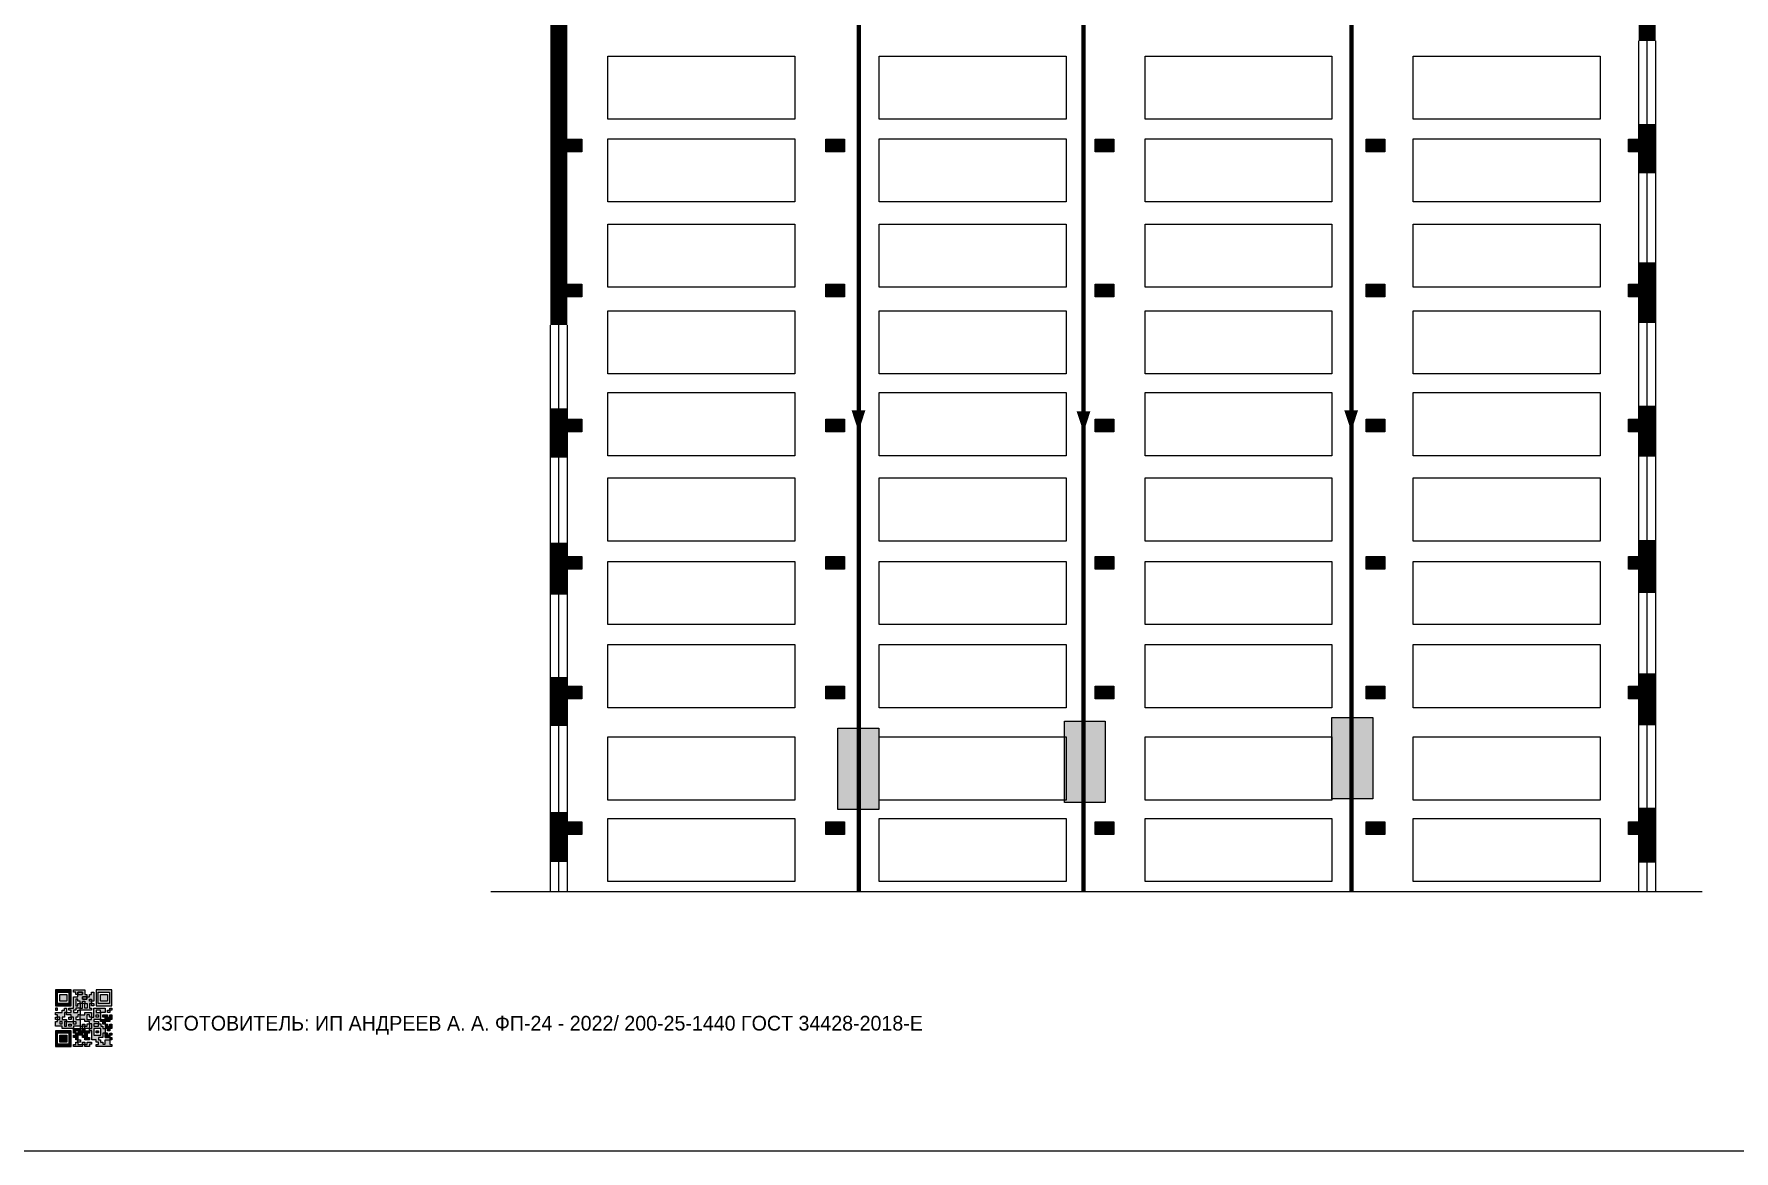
# Model space of a CAD drawing. Header units: millimetres. Extents: x 13810 to 67229, y 12374 to 21950.
# Drawn here: x 40356.1 to 40680.6, y 13759.5 to 13972.6 of the extents above; entities that cross this region are included whole.
import ezdxf

# ---------------------------------------------------------------- set-up
doc = ezdxf.new("R2010")
doc.units = ezdxf.units.MM
doc.layers.add('План_Штампы', color=7, linetype='Continuous')
doc.styles.add('обычный', font='arial.ttf')

# ---------------------------------------------------------------- blocks, each defined once
blk = doc.blocks.new('QR')
at = {"lineweight": 0}
h = blk.add_hatch(color=256, dxfattribs=at)
h.dxf.hatch_style = 1
h.paths.add_polyline_path([(9241.16, 2687.38), (9242.01, 2687.38), (9242.01, 2687.83), (9241.59, 2687.83), (9241.59, 2688.68), (9239.45, 2688.68), (9239.45, 2688.25), (9239.86, 2688.25), (9239.86, 2687.83), (9240.29, 2687.83), (9240.29, 2688.25), (9241.16, 2688.25), (9241.16, 2687.83), (9240.29, 2687.83), (9240.29, 2687.38), (9239.45, 2687.38), (9239.45, 2685.22), (9238.57, 2685.22), (9238.57, 2684.8), (9239.02, 2684.8), (9239.02, 2684.37), (9238.13, 2684.37), (9238.13, 2683.92), (9239.02, 2683.92), (9239.02, 2683.5), (9239.44, 2683.5), (9239.44, 2682.64), (9239.87, 2682.64), (9239.87, 2682.18), (9239.44, 2682.18), (9239.44, 2682.64), (9238.13, 2682.64), (9238.13, 2681.76), (9237.71, 2681.76), (9237.71, 2682.64), (9238.13, 2682.64), (9238.13, 2683.07), (9237.27, 2683.07), (9237.27, 2683.51), (9237.71, 2683.51), (9237.71, 2684.37), (9238.13, 2684.37), (9238.13, 2685.22), (9237.71, 2685.22), (9237.71, 2684.8), (9237.28, 2684.8), (9237.28, 2684.38), (9235.98, 2684.38), (9235.98, 2683.92), (9236.4, 2683.92), (9236.4, 2683.49), (9236.84, 2683.49), (9236.84, 2683.07), (9236.4, 2683.07), (9236.4, 2682.64), (9235.98, 2682.64), (9235.98, 2681.76), (9237.29, 2681.76), (9237.29, 2681.33), (9239.43, 2681.33), (9239.43, 2681.76), (9240.74, 2681.76), (9240.74, 2683.05), (9239.87, 2683.05), (9239.87, 2683.5), (9240.29, 2683.5), (9240.29, 2683.91), (9240.74, 2683.91), (9240.74, 2684.81), (9240.29, 2684.81), (9240.29, 2684.79), (9240.29, 2684.37), (9239.45, 2684.37), (9239.45, 2684.8), (9239.87, 2684.8), (9239.87, 2685.21), (9240.74, 2685.21), (9240.74, 2686.1), (9240.29, 2686.1), (9240.29, 2685.64), (9239.86, 2685.64), (9239.86, 2686.95), (9240.29, 2686.95), (9240.29, 2686.52), (9240.74, 2686.52), (9240.74, 2686.1), (9241.16, 2686.1), (9241.16, 2686.53), (9241.59, 2686.53), (9241.59, 2686.1), (9242.02, 2686.1), (9242.02, 2685.21), (9241.59, 2685.21), (9241.59, 2686.1), (9241.16, 2686.1), (9241.16, 2685.21), (9240.74, 2685.21), (9240.74, 2684.81), (9242.89, 2684.81), (9242.89, 2685.22), (9242.47, 2685.22), (9242.47, 2686.11), (9242.89, 2686.11), (9242.89, 2686.52), (9242.46, 2686.52), (9242.46, 2686.95), (9242.89, 2686.95), (9242.89, 2686.52), (9243.32, 2686.52), (9243.32, 2688.26), (9242.9, 2688.26), (9242.9, 2687.83), (9242.47, 2687.83), (9242.47, 2687.38), (9242.01, 2687.38), (9242.01, 2686.94), (9241.16, 2686.94)])
h.paths.add_polyline_path([(9239.02, 2682.18), (9239.02, 2681.76), (9238.54, 2681.76), (9238.54, 2682.18)], flags=16)
h.paths.add_polyline_path([(9237.27, 2682.65), (9237.27, 2682.19), (9236.83, 2682.19), (9236.83, 2682.65)], flags=16)
h = blk.add_hatch(color=256, dxfattribs=at)
h.dxf.hatch_style = 1
h.paths.add_polyline_path([(9238.15, 2687.83), (9236.83, 2687.83), (9236.83, 2686.52), (9238.15, 2686.52)], flags=0)
h.paths.add_polyline_path([(9239.01, 2685.65), (9239.01, 2688.68), (9235.98, 2688.68), (9235.98, 2685.65)])
h.paths.add_polyline_path([(9236.41, 2686.1), (9236.41, 2688.26), (9238.56, 2688.26), (9238.56, 2686.1)], flags=16)
h.paths.add_polyline_path([(9236.83, 2686.52), (9236.83, 2687.83), (9238.15, 2687.83), (9238.15, 2686.52)], flags=0)
h = blk.add_hatch(color=256, dxfattribs=at)
h.dxf.hatch_style = 1
h.paths.add_polyline_path([(9238.15, 2686.52), (9238.15, 2687.83), (9236.83, 2687.83), (9236.83, 2686.52)])
h.paths.add_polyline_path([(9245.91, 2686.52), (9245.91, 2687.83), (9244.59, 2687.83), (9244.59, 2686.52)], flags=0)
h.paths.add_polyline_path([(9246.77, 2685.65), (9246.77, 2688.68), (9243.74, 2688.68), (9243.74, 2685.65)])
h.paths.add_polyline_path([(9244.17, 2686.1), (9244.17, 2688.26), (9246.32, 2688.26), (9246.32, 2686.1)], flags=16)
h.paths.add_polyline_path([(9244.59, 2686.52), (9244.59, 2687.83), (9245.91, 2687.83), (9245.91, 2686.52)], flags=0)
h = blk.add_hatch(color=256, dxfattribs=at)
h.dxf.hatch_style = 1
h.paths.add_polyline_path([(9240.75, 2681.76), (9240.75, 2681.35), (9241.17, 2681.35), (9241.17, 2681.76)])
h.paths.add_polyline_path([(9241.6, 2682.18), (9241.17, 2682.18), (9241.17, 2681.76), (9241.6, 2681.76)])
h.paths.add_polyline_path([(9242.47, 2681.34), (9242.47, 2682.19), (9242.02, 2682.19), (9242.02, 2681.76), (9241.6, 2681.76), (9241.6, 2681.34)])
h.paths.add_polyline_path([(9239.87, 2678.3), (9239.44, 2678.3), (9239.44, 2677.89), (9241.17, 2677.89), (9241.17, 2678.3), (9240.28, 2678.3), (9240.28, 2678.73), (9239.87, 2678.73)])
h.paths.add_polyline_path([(9240.75, 2678.73), (9240.75, 2679.19), (9240.28, 2679.19), (9240.28, 2678.73)])
h.paths.add_polyline_path([(9241.6, 2678.73), (9241.17, 2678.73), (9241.17, 2678.3), (9241.6, 2678.3)])
h.paths.add_polyline_path([(9242.02, 2678.3), (9241.6, 2678.3), (9241.6, 2677.89), (9242.48, 2677.89), (9242.48, 2678.31), (9242.9, 2678.31), (9242.9, 2678.73), (9242.02, 2678.73)])
h.paths.add_polyline_path([(9246.36, 2684.37), (9246.36, 2684.79), (9245.93, 2684.79), (9245.93, 2684.37)])
h.paths.add_polyline_path([(9246.78, 2685.2), (9246.36, 2685.2), (9246.36, 2684.79), (9246.78, 2684.79)])
h.paths.add_polyline_path([(9245.91, 2687.83), (9244.59, 2687.83), (9244.59, 2686.52), (9245.91, 2686.52)])
h = blk.add_hatch(color=256, dxfattribs=at)
h.dxf.hatch_style = 1
h.paths.add_polyline_path([(9243.32, 2686.11), (9242.89, 2686.11), (9242.89, 2685.64), (9243.32, 2685.64)])
h.paths.add_polyline_path([(9239.02, 2683.07), (9239.02, 2683.5), (9238.56, 2683.5), (9238.56, 2683.07)])
h.paths.add_polyline_path([(9236.4, 2684.8), (9236.4, 2685.22), (9235.98, 2685.22), (9235.98, 2684.8)])
h.paths.add_polyline_path([(9236.4, 2683.07), (9236.4, 2683.49), (9235.98, 2683.49), (9235.98, 2683.07)])
h = blk.add_hatch(color=256, dxfattribs=at)
h.dxf.hatch_style = 1
h.paths.add_polyline_path([(9243.32, 2682.64), (9243.32, 2683.07), (9244.62, 2683.07), (9244.62, 2684.37), (9243.74, 2684.37), (9243.74, 2684.8), (9244.62, 2684.8), (9244.62, 2684.37), (9245.48, 2684.37), (9245.48, 2685.22), (9243.32, 2685.22), (9243.32, 2683.5), (9242.89, 2683.5), (9242.89, 2683.06), (9242.01, 2683.06), (9242.01, 2683.91), (9242.47, 2683.91), (9242.47, 2683.5), (9242.89, 2683.5), (9242.89, 2684.38), (9241.59, 2684.38), (9241.59, 2683.91), (9240.74, 2683.91), (9240.74, 2683.05), (9241.59, 2683.05), (9241.59, 2682.64), (9242.47, 2682.64), (9242.47, 2682.19), (9242.91, 2682.19), (9242.91, 2681.34), (9242.48, 2681.34), (9242.48, 2680.91), (9242.91, 2680.91), (9242.91, 2679.17), (9243.75, 2679.17), (9243.75, 2678.73), (9244.2, 2678.73), (9244.2, 2678.3), (9243.75, 2678.3), (9243.75, 2677.88), (9246.78, 2677.88), (9246.78, 2678.3), (9246.35, 2678.3), (9246.35, 2679.19), (9245.48, 2679.19), (9245.48, 2678.31), (9245.05, 2678.31), (9245.05, 2678.73), (9244.62, 2678.73), (9244.62, 2679.19), (9244.2, 2679.19), (9244.2, 2679.61), (9245.05, 2679.61), (9245.05, 2680.46), (9245.48, 2680.46), (9245.48, 2681.34), (9245.04, 2681.34), (9245.04, 2681.76), (9244.63, 2681.76), (9244.63, 2682.19), (9244.21, 2682.19), (9244.21, 2681.76), (9243.32, 2681.76), (9243.32, 2682.19), (9244.21, 2682.19), (9244.21, 2682.64)])
h.paths.add_polyline_path([(9243.75, 2683.49), (9243.75, 2683.92), (9244.21, 2683.92), (9244.21, 2683.49)], flags=16)
h.paths.add_polyline_path([(9243.32, 2681.34), (9244.63, 2681.34), (9244.63, 2680.04), (9243.32, 2680.04)], flags=16)
h.paths.add_polyline_path([(9243.76, 2680.89), (9244.18, 2680.89), (9244.18, 2680.48), (9243.76, 2680.48)], flags=0)
h = blk.add_hatch(color=256, dxfattribs=at)
h.dxf.hatch_style = 1
h.paths.add_polyline_path([(9246.36, 2683.07), (9246.78, 2683.07), (9246.78, 2683.92), (9246.36, 2683.92), (9246.36, 2683.49), (9245.92, 2683.49), (9245.92, 2683.92), (9245.06, 2683.92), (9245.06, 2683.49), (9245.48, 2683.49), (9245.48, 2683.07), (9244.62, 2683.07), (9244.62, 2682.65), (9245.05, 2682.65), (9245.05, 2682.18), (9245.48, 2682.18), (9245.48, 2682.65), (9246.36, 2682.65)])
h.paths.add_polyline_path([(9246.78, 2682.18), (9246.36, 2682.18), (9246.36, 2681.75), (9245.92, 2681.75), (9245.92, 2682.18), (9245.48, 2682.18), (9245.48, 2681.34), (9245.48, 2681.34), (9245.94, 2681.34), (9245.94, 2680.91), (9246.36, 2680.91), (9246.36, 2681.34), (9246.78, 2681.34)])
h = blk.add_hatch(color=256, dxfattribs=at)
h.dxf.hatch_style = 1
h.paths.add_polyline_path([(9235.98, 2680.9), (9235.98, 2677.86), (9239.02, 2677.86), (9239.02, 2680.9)])
h.paths.add_polyline_path([(9238.57, 2680.48), (9238.57, 2678.32), (9236.41, 2678.32), (9236.41, 2680.48)], flags=16)
h.paths.add_polyline_path([(9238.15, 2680.05), (9238.15, 2678.74), (9236.83, 2678.74), (9236.83, 2680.05)], flags=0)
h = blk.add_hatch(color=256, dxfattribs=at)
h.dxf.hatch_style = 1
h.paths.add_polyline_path([(9238.15, 2680.05), (9236.83, 2680.05), (9236.83, 2678.74), (9238.15, 2678.74)])
h = blk.add_hatch(color=256, dxfattribs=at)
h.dxf.hatch_style = 1
h.paths.add_polyline_path([(9242.02, 2680.46), (9242.48, 2680.46), (9242.48, 2680.91), (9241.58, 2680.91), (9241.58, 2681.35), (9241.17, 2681.35), (9241.17, 2680.91), (9240.75, 2680.91), (9240.75, 2681.33), (9239.43, 2681.33), (9239.43, 2680.46), (9239.86, 2680.46), (9239.86, 2680.92), (9240.3, 2680.92), (9240.3, 2680.46), (9239.86, 2680.46), (9239.86, 2680.04), (9239.44, 2680.04), (9239.44, 2679.62), (9239.86, 2679.62), (9239.86, 2679.19), (9240.29, 2679.19), (9240.29, 2680.03), (9241.18, 2680.03), (9241.18, 2680.47), (9241.6, 2680.47), (9241.6, 2680.03), (9241.18, 2680.03), (9241.18, 2679.61), (9241.6, 2679.61), (9241.6, 2679.19), (9242.47, 2679.19), (9242.47, 2679.6), (9242.02, 2679.6)])
h = blk.add_hatch(color=256, dxfattribs=at)
h.dxf.hatch_style = 1
h.paths.add_polyline_path([(9244.18, 2680.48), (9244.18, 2680.89), (9243.76, 2680.89), (9243.76, 2680.48)])
h = blk.add_hatch(color=256, dxfattribs=at)
h.dxf.hatch_style = 1
h.paths.add_polyline_path([(9245.93, 2680.04), (9245.93, 2680.46), (9245.48, 2680.46), (9245.48, 2679.62), (9246.35, 2679.62), (9246.35, 2680.04)])
h.paths.add_polyline_path([(9246.78, 2680.04), (9246.78, 2680.46), (9246.35, 2680.46), (9246.35, 2680.04)])
h.paths.add_polyline_path([(9246.78, 2679.18), (9246.78, 2679.62), (9246.35, 2679.62), (9246.35, 2679.18)])
for points in [[(9237.71, 2685.22), (9238.13, 2685.22), (9238.13, 2684.37), (9237.71, 2684.37), (9237.71, 2683.51), (9237.27, 2683.51), (9237.27, 2683.07), (9238.13, 2683.07), (9238.13, 2682.64), (9237.71, 2682.64), (9237.71, 2681.76), (9238.13, 2681.76), (9238.13, 2682.64), (9239.44, 2682.64), (9239.44, 2683.5), (9239.02, 2683.5), (9239.02, 2683.07), (9238.56, 2683.07), (9238.56, 2683.5), (9239.02, 2683.5), (9239.02, 2683.92), (9238.13, 2683.92), (9238.13, 2684.37), (9239.02, 2684.37), (9239.02, 2684.8), (9238.57, 2684.8), (9238.57, 2685.22), (9239.45, 2685.22), (9239.45, 2687.38), (9240.29, 2687.38), (9240.29, 2687.83), (9239.86, 2687.83), (9239.86, 2688.25), (9239.45, 2688.25), (9239.45, 2688.68), (9241.59, 2688.68), (9241.59, 2687.83), (9242.01, 2687.83), (9242.01, 2687.38), (9242.47, 2687.38), (9242.47, 2687.83), (9242.9, 2687.83), (9242.9, 2688.26), (9243.32, 2688.26), (9243.32, 2686.52), (9242.89, 2686.52), (9242.89, 2686.11), (9243.32, 2686.11), (9243.32, 2685.64), (9242.89, 2685.64), (9242.89, 2686.11), (9242.47, 2686.11), (9242.47, 2685.22), (9242.89, 2685.22), (9242.89, 2684.81), (9240.74, 2684.81), (9240.74, 2683.91), (9241.59, 2683.91), (9241.59, 2684.38), (9242.89, 2684.38), (9242.89, 2683.5), (9242.47, 2683.5), (9242.47, 2683.91), (9242.01, 2683.91), (9242.01, 2683.06), (9242.89, 2683.06), (9242.89, 2683.5), (9243.32, 2683.5), (9243.32, 2685.22), (9245.48, 2685.22), (9245.48, 2684.37), (9244.62, 2684.37), (9244.62, 2683.07), (9245.48, 2683.07), (9245.48, 2683.49), (9245.06, 2683.49), (9245.06, 2683.92), (9245.92, 2683.92), (9245.92, 2683.49), (9246.36, 2683.49), (9246.36, 2683.92), (9246.78, 2683.92), (9246.78, 2683.07), (9246.36, 2683.07), (9246.36, 2682.65), (9245.48, 2682.65), (9245.48, 2682.18), (9245.92, 2682.18), (9245.92, 2681.75), (9246.36, 2681.75), (9246.36, 2682.18), (9246.78, 2682.18), (9246.78, 2681.34), (9246.36, 2681.34), (9246.36, 2680.91), (9245.94, 2680.91), (9245.94, 2681.34), (9245.48, 2681.34), (9245.48, 2680.46), (9245.93, 2680.46), (9245.93, 2680.04), (9246.35, 2680.04), (9246.35, 2680.46), (9246.78, 2680.46), (9246.78, 2680.04), (9246.78, 2680.04), (9246.35, 2680.04), (9246.35, 2679.62), (9246.78, 2679.62), (9246.78, 2679.18), (9246.35, 2679.18), (9246.35, 2678.3), (9246.78, 2678.3), (9246.78, 2677.88), (9243.75, 2677.88), (9243.75, 2678.3), (9244.2, 2678.3), (9244.2, 2678.73), (9243.75, 2678.73), (9243.75, 2679.17), (9242.91, 2679.17), (9242.91, 2680.91), (9242.48, 2680.91), (9242.48, 2680.46), (9242.02, 2680.46), (9242.02, 2679.6), (9242.47, 2679.6), (9242.47, 2679.19), (9241.6, 2679.19), (9241.6, 2679.61), (9241.18, 2679.61), (9241.18, 2680.03), (9240.29, 2680.03), (9240.29, 2679.19), (9240.75, 2679.19), (9240.75, 2678.73), (9240.28, 2678.73), (9240.28, 2678.3), (9241.17, 2678.3), (9241.17, 2678.73), (9241.6, 2678.73), (9241.6, 2678.3), (9242.02, 2678.3), (9242.02, 2678.73), (9242.9, 2678.73), (9242.9, 2678.31), (9242.48, 2678.31), (9242.48, 2677.89), (9241.6, 2677.89), (9241.6, 2678.3), (9241.17, 2678.3), (9241.17, 2677.89), (9239.44, 2677.89), (9239.44, 2678.3), (9239.87, 2678.3), (9239.87, 2678.73), (9240.28, 2678.73), (9240.28, 2679.19), (9240.29, 2679.19), (9239.86, 2679.19), (9239.86, 2679.62), (9239.44, 2679.62), (9239.44, 2680.04), (9239.86, 2680.04), (9239.86, 2680.46), (9239.43, 2680.46), (9239.43, 2681.33), (9237.29, 2681.33), (9237.29, 2681.76), (9235.98, 2681.76), (9235.98, 2682.64), (9236.4, 2682.64), (9236.4, 2683.07), (9235.98, 2683.07), (9235.98, 2683.49), (9236.4, 2683.49), (9236.4, 2683.92), (9235.98, 2683.92), (9235.98, 2684.38), (9237.28, 2684.38), (9237.28, 2684.8), (9237.71, 2684.8), (9237.71, 2685.22), (9237.92, 2685.22)], [(9240.74, 2686.1), (9240.74, 2686.52), (9240.29, 2686.52), (9240.29, 2686.95), (9239.86, 2686.95), (9239.86, 2685.64), (9240.29, 2685.64), (9240.29, 2686.1), (9240.74, 2686.1), (9240.74, 2686.52)], [(9240.74, 2685.21), (9239.87, 2685.21), (9239.87, 2684.8), (9239.45, 2684.8), (9239.45, 2684.37), (9240.29, 2684.37), (9240.29, 2684.79), (9240.29, 2684.81), (9240.74, 2684.81), (9240.74, 2685.21), (9239.87, 2685.21)], [(9240.74, 2683.91), (9240.29, 2683.91), (9240.29, 2683.5), (9239.87, 2683.5), (9239.87, 2683.05), (9240.74, 2683.05), (9240.74, 2683.91)], [(9244.62, 2684.37), (9244.62, 2684.8), (9243.74, 2684.8), (9243.74, 2684.37), (9244.62, 2684.37)], [(9240.74, 2683.05), (9240.74, 2681.76), (9239.43, 2681.76), (9239.43, 2681.33), (9240.75, 2681.33), (9240.75, 2681.35), (9240.75, 2680.91), (9241.17, 2680.91), (9241.17, 2681.35), (9241.58, 2681.35), (9241.58, 2680.91), (9242.48, 2680.91), (9242.48, 2681.34), (9242.91, 2681.34), (9242.91, 2682.19), (9242.47, 2682.19), (9242.47, 2682.64), (9241.59, 2682.64), (9241.59, 2683.05), (9240.74, 2683.05)], [(9239.86, 2680.46), (9239.86, 2680.92), (9240.3, 2680.92), (9240.3, 2680.46), (9239.86, 2680.46)], [(9241.6, 2681.76), (9242.02, 2681.76), (9242.02, 2682.19), (9242.47, 2682.19), (9242.47, 2681.34), (9241.6, 2681.34), (9241.6, 2681.76)], [(9244.62, 2683.07), (9243.32, 2683.07), (9243.32, 2682.64), (9244.21, 2682.64), (9244.21, 2682.19), (9243.32, 2682.19), (9243.32, 2681.76), (9244.21, 2681.76), (9244.21, 2682.19), (9244.63, 2682.19), (9244.63, 2681.76), (9245.04, 2681.76), (9245.04, 2681.34), (9245.48, 2681.34)], [(9245.48, 2680.46), (9245.05, 2680.46), (9245.05, 2679.61), (9244.2, 2679.61), (9244.2, 2679.19), (9244.62, 2679.19), (9244.62, 2678.73), (9245.05, 2678.73), (9245.05, 2678.31), (9245.48, 2678.31), (9245.48, 2679.19), (9246.35, 2679.19), (9246.35, 2679.07)], [(9245.48, 2682.18), (9245.05, 2682.18), (9245.05, 2682.65), (9244.62, 2682.65), (9244.62, 2683.07)], [(9245.48, 2682.18), (9245.48, 2681.34)], [(9246.35, 2679.62), (9245.48, 2679.62), (9245.48, 2680.46)], [(9245.48, 2680.46), (9245.48, 2679.62), (9246.35, 2679.62), (9246.35, 2680.04), (9245.93, 2680.04), (9245.93, 2680.46), (9245.48, 2680.46), (9245.48, 2679.62)], [(9246.35, 2679.62), (9246.35, 2679.18)]]:
    blk.add_lwpolyline(points, dxfattribs=at)
for points in [[(9235.98, 2685.65), (9239.01, 2685.65), (9239.01, 2688.68), (9235.98, 2688.68)], [(9236.41, 2688.26), (9238.56, 2688.26), (9238.56, 2686.1), (9236.41, 2686.1)], [(9236.83, 2687.83), (9238.15, 2687.83), (9238.15, 2686.52), (9236.83, 2686.52)], [(9240.29, 2687.83), (9241.16, 2687.83), (9241.16, 2688.25), (9240.29, 2688.25)], [(9240.29, 2688.25), (9241.16, 2688.25), (9241.16, 2687.83), (9240.29, 2687.83)], [(9242.01, 2687.38), (9241.16, 2687.38), (9241.16, 2686.94), (9242.01, 2686.94)], [(9241.16, 2687.38), (9242.01, 2687.38), (9242.01, 2686.94), (9241.16, 2686.94)], [(9241.16, 2686.53), (9241.59, 2686.53), (9241.59, 2686.1), (9241.16, 2686.1)], [(9242.89, 2686.52), (9242.46, 2686.52), (9242.46, 2686.95), (9242.89, 2686.95)], [(9243.74, 2685.65), (9246.77, 2685.65), (9246.77, 2688.68), (9243.74, 2688.68)], [(9244.17, 2688.26), (9246.32, 2688.26), (9246.32, 2686.1), (9244.17, 2686.1)], [(9244.59, 2687.83), (9245.91, 2687.83), (9245.91, 2686.52), (9244.59, 2686.52)], [(9235.98, 2684.8), (9236.4, 2684.8), (9236.4, 2685.22), (9235.98, 2685.22)], [(9236.4, 2683.07), (9236.84, 2683.07), (9236.84, 2683.49), (9236.4, 2683.49)], [(9241.16, 2686.1), (9240.74, 2686.1), (9240.74, 2685.21), (9241.16, 2685.21)], [(9241.59, 2686.1), (9242.02, 2686.1), (9242.02, 2685.21), (9241.59, 2685.21)], [(9243.75, 2683.92), (9244.21, 2683.92), (9244.21, 2683.49), (9243.75, 2683.49)], [(9245.93, 2684.79), (9246.36, 2684.79), (9246.36, 2684.37), (9245.93, 2684.37)], [(9246.36, 2685.2), (9246.78, 2685.2), (9246.78, 2684.79), (9246.36, 2684.79)], [(9235.98, 2677.86), (9239.02, 2677.86), (9239.02, 2680.9), (9235.98, 2680.9)], [(9236.41, 2680.48), (9238.57, 2680.48), (9238.57, 2678.32), (9236.41, 2678.32)], [(9236.83, 2682.19), (9237.27, 2682.19), (9237.27, 2682.65), (9236.83, 2682.65)], [(9236.83, 2680.05), (9238.15, 2680.05), (9238.15, 2678.74), (9236.83, 2678.74)], [(9238.54, 2682.18), (9239.02, 2682.18), (9239.02, 2681.76), (9238.54, 2681.76)], [(9239.44, 2682.64), (9239.87, 2682.64), (9239.87, 2682.18), (9239.44, 2682.18)], [(9240.75, 2681.76), (9241.17, 2681.76), (9241.17, 2681.35), (9240.75, 2681.35)], [(9241.17, 2682.18), (9241.6, 2682.18), (9241.6, 2681.76), (9241.17, 2681.76)], [(9241.18, 2680.03), (9241.6, 2680.03), (9241.6, 2680.47), (9241.18, 2680.47)], [(9243.32, 2680.04), (9244.63, 2680.04), (9244.63, 2681.34), (9243.32, 2681.34)], [(9243.76, 2680.89), (9244.18, 2680.89), (9244.18, 2680.48), (9243.76, 2680.48)]]:
    blk.add_lwpolyline(points, close=True, dxfattribs=at)
blk = doc.blocks.new('A$C32E8229D')
at = {"true_color": 0xffffff}
blk.add_hatch(color=7, dxfattribs=at).paths.add_polyline_path([(0, 0), (0, -8), (16, -8), (16, 0)])
h = blk.add_hatch(color=126)
h.paths.add_polyline_path([(0.2, -0.2), (15.8, -0.2), (15.8, -7.8), (0.2, -7.8)])
h.paths.add_polyline_path([(13.49, -2.05), (12.08, -2.05), (11.37, -2.63, 0.162397), (11.29, -2.84), (11.29, -3.63), (10.35, -3.63), (10.35, -4.05), (11.68, -4.05), (11.68, -3.48), (12.26, -4.28), (11.29, -5.1), (11.29, -6.78), (11.85, -6.78), (11.85, -5.44), (12.8, -4.64), (12.8, -5.94), (14.46, -5.94), (14.46, -5.39), (13.45, -5.39), (13.45, -3.97), (12.46, -2.59), (13.15, -2.59), (13.69, -3.34), (14.18, -3)], flags=16)
h.paths.add_polyline_path([(10.74, -1.82, 1), (11.8, -1.82, 1)], flags=16)
h.paths.add_polyline_path([(9.39, -3.59), (5.99, -3.59), (6.56, -3.03), (5.91, -3.03), (5.1, -3.83), (5.91, -4.64), (6.56, -4.64), (5.99, -4.09), (9.39, -4.09)], flags=16)
h.paths.add_polyline_path([(4.29, -1.08), (1.72, -1.08), (1.72, -6.6), (4.29, -6.6)], flags=16)
at = {"color": 126}
blk.add_lwpolyline([(16, -8), (0, -8), (0, 0), (16, 0)], close=True, dxfattribs=at)

msp = doc.modelspace()

# ---------------------------------------------------------------- hatches: boundary and pattern name
at = {"lineweight": 0}
h = msp.add_hatch(color=256, dxfattribs=at)
h.dxf.hatch_style = 1
h.paths.add_polyline_path([(40460.68, 13950.11), (40460.68, 13952.53), (40457.12, 13952.53), (40457.12, 13950.11)])
h = msp.add_hatch(color=256, dxfattribs=at)
h.dxf.hatch_style = 1
h.paths.add_polyline_path([(40510.83, 13950.11), (40510.83, 13952.53), (40507.26, 13952.53), (40507.26, 13950.11)])
h = msp.add_hatch(color=256, dxfattribs=at)
h.dxf.hatch_style = 1
h.paths.add_polyline_path([(40562.23, 13950.11), (40562.23, 13952.53), (40558.66, 13952.53), (40558.66, 13950.11)])
h = msp.add_hatch(color=256, dxfattribs=at)
h.dxf.hatch_style = 1
h.paths.add_polyline_path([(40613.92, 13950.11), (40613.92, 13952.53), (40610.35, 13952.53), (40610.35, 13950.11)])
h = msp.add_hatch(color=256, dxfattribs=at)
h.dxf.hatch_style = 1
h.paths.add_polyline_path([(40664.01, 13950.11), (40664.01, 13952.53), (40660.44, 13952.53), (40660.44, 13950.11)])
h = msp.add_hatch(color=256, dxfattribs=at)
h.dxf.hatch_style = 1
h.paths.add_polyline_path([(40460.68, 13922.4), (40460.68, 13924.82), (40457.12, 13924.82), (40457.12, 13922.4)])
h = msp.add_hatch(color=256, dxfattribs=at)
h.dxf.hatch_style = 1
h.paths.add_polyline_path([(40510.83, 13922.4), (40510.83, 13924.82), (40507.26, 13924.82), (40507.26, 13922.4)])
h = msp.add_hatch(color=256, dxfattribs=at)
h.dxf.hatch_style = 1
h.paths.add_polyline_path([(40562.23, 13922.4), (40562.23, 13924.82), (40558.66, 13924.82), (40558.66, 13922.4)])
h = msp.add_hatch(color=256, dxfattribs=at)
h.dxf.hatch_style = 1
h.paths.add_polyline_path([(40613.92, 13922.4), (40613.92, 13924.82), (40610.35, 13924.82), (40610.35, 13922.4)])
h = msp.add_hatch(color=256, dxfattribs=at)
h.dxf.hatch_style = 1
h.paths.add_polyline_path([(40664.01, 13922.4), (40664.01, 13924.82), (40660.44, 13924.82), (40660.44, 13922.4)])
h = msp.add_hatch(color=256, dxfattribs=at)
h.dxf.hatch_style = 1
h.paths.add_polyline_path([(40460.68, 13896.66), (40460.68, 13899.09), (40457.12, 13899.09), (40457.12, 13896.66)])
h = msp.add_hatch(color=256, dxfattribs=at)
h.dxf.hatch_style = 1
h.paths.add_polyline_path([(40510.83, 13896.66), (40510.83, 13899.09), (40507.26, 13899.09), (40507.26, 13896.66)])
h = msp.add_hatch(color=256, dxfattribs=at)
h.dxf.hatch_style = 1
h.paths.add_polyline_path([(40562.23, 13896.66), (40562.23, 13899.09), (40558.66, 13899.09), (40558.66, 13896.66)])
h = msp.add_hatch(color=256, dxfattribs=at)
h.dxf.hatch_style = 1
h.paths.add_polyline_path([(40613.92, 13896.66), (40613.92, 13899.09), (40610.35, 13899.09), (40610.35, 13896.66)])
h = msp.add_hatch(color=256, dxfattribs=at)
h.dxf.hatch_style = 1
h.paths.add_polyline_path([(40664.01, 13896.66), (40664.01, 13899.09), (40660.44, 13899.09), (40660.44, 13896.66)])
h = msp.add_hatch(color=256, dxfattribs=at)
h.dxf.hatch_style = 1
h.paths.add_polyline_path([(40460.68, 13870.47), (40460.68, 13872.9), (40457.12, 13872.9), (40457.12, 13870.47)])
h = msp.add_hatch(color=256, dxfattribs=at)
h.dxf.hatch_style = 1
h.paths.add_polyline_path([(40510.83, 13870.47), (40510.83, 13872.9), (40507.26, 13872.9), (40507.26, 13870.47)])
h = msp.add_hatch(color=256, dxfattribs=at)
h.dxf.hatch_style = 1
h.paths.add_polyline_path([(40562.23, 13870.47), (40562.23, 13872.9), (40558.66, 13872.9), (40558.66, 13870.47)])
h = msp.add_hatch(color=256, dxfattribs=at)
h.dxf.hatch_style = 1
h.paths.add_polyline_path([(40613.92, 13870.47), (40613.92, 13872.9), (40610.35, 13872.9), (40610.35, 13870.47)])
h = msp.add_hatch(color=256, dxfattribs=at)
h.dxf.hatch_style = 1
h.paths.add_polyline_path([(40664.01, 13870.47), (40664.01, 13872.9), (40660.44, 13872.9), (40660.44, 13870.47)])
h = msp.add_hatch(color=256, dxfattribs=at)
h.dxf.hatch_style = 1
h.paths.add_polyline_path([(40460.68, 13845.71), (40460.68, 13848.14), (40457.12, 13848.14), (40457.12, 13845.71)])
h = msp.add_hatch(color=256, dxfattribs=at)
h.dxf.hatch_style = 1
h.paths.add_polyline_path([(40510.83, 13845.71), (40510.83, 13848.14), (40507.26, 13848.14), (40507.26, 13845.71)])
h = msp.add_hatch(color=256, dxfattribs=at)
h.dxf.hatch_style = 1
h.paths.add_polyline_path([(40562.23, 13845.71), (40562.23, 13848.14), (40558.66, 13848.14), (40558.66, 13845.71)])
h = msp.add_hatch(color=256, dxfattribs=at)
h.dxf.hatch_style = 1
h.paths.add_polyline_path([(40613.92, 13845.71), (40613.92, 13848.14), (40610.35, 13848.14), (40610.35, 13845.71)])
h = msp.add_hatch(color=256, dxfattribs=at)
h.dxf.hatch_style = 1
h.paths.add_polyline_path([(40664.01, 13845.71), (40664.01, 13848.14), (40660.44, 13848.14), (40660.44, 13845.71)])
h = msp.add_hatch(color=256, dxfattribs=at)
h.dxf.hatch_style = 1
h.paths.add_polyline_path([(40460.68, 13819.84), (40460.68, 13822.27), (40457.12, 13822.27), (40457.12, 13819.84)])
h = msp.add_hatch(color=256, dxfattribs=at)
h.dxf.hatch_style = 1
h.paths.add_polyline_path([(40510.83, 13819.84), (40510.83, 13822.27), (40507.26, 13822.27), (40507.26, 13819.84)])
h = msp.add_hatch(color=256, dxfattribs=at)
h.dxf.hatch_style = 1
h.paths.add_polyline_path([(40562.23, 13819.84), (40562.23, 13822.27), (40558.66, 13822.27), (40558.66, 13819.84)])
h = msp.add_hatch(color=256, dxfattribs=at)
h.dxf.hatch_style = 1
h.paths.add_polyline_path([(40613.92, 13819.84), (40613.92, 13822.27), (40610.35, 13822.27), (40610.35, 13819.84)])
h = msp.add_hatch(color=256, dxfattribs=at)
h.dxf.hatch_style = 1
h.paths.add_polyline_path([(40664.01, 13819.84), (40664.01, 13822.27), (40660.44, 13822.27), (40660.44, 13819.84)])

# ---------------------------------------------------------------- linework, layer by layer
at = {"color": 126, "lineweight": 0, "true_color": 0x008754}
msp.add_lwpolyline([(40338.71, 14154.45), (40938.71, 14154.45), (40938.71, 13759.45), (40338.71, 13759.45)], close=True, dxfattribs=at)
msp.add_lwpolyline([(40338.71, 14154.45), (40938.71, 14154.45), (40938.71, 13759.45), (40338.71, 13759.45)], close=True, dxfattribs=at)
msp.add_lwpolyline([(40338.71, 14154.45), (40938.71, 14154.45), (40938.71, 13759.45), (40338.71, 13759.45)], close=True, dxfattribs=at)
msp.add_lwpolyline([(40338.71, 14154.45), (40938.71, 14154.45), (40938.71, 13759.45), (40338.71, 13759.45)], close=True, dxfattribs=at)
at = {"color": 126, "lineweight": 100, "true_color": 0x008754}
for points in [[(40513.51, 13808.96), (40513.51, 14008.34)], [(40556.42, 14008.34), (40556.42, 13808.96)], [(40607.58, 14008.34), (40607.58, 13808.96)]]:
    msp.add_lwpolyline(points, dxfattribs=at)
at = {"lineweight": 0, "const_width": 3.24}
for points in [[(40664.01, 13971.25), (40664.01, 13980.65)], [(40456.28, 13917.04), (40456.28, 13976.89), (40456.28, 13976.89)], [(40664.01, 13946), (40664.01, 13955.4)], [(40664.01, 13917.42), (40664.01, 13929.04)], [(40456.28, 13891.74), (40456.28, 13901.14)], [(40664.01, 13891.91), (40664.01, 13901.68)], [(40456.28, 13865.58), (40456.28, 13875.53)], [(40664.01, 13865.91), (40664.01, 13876.05)], [(40456.28, 13840.53), (40456.28, 13849.92)], [(40664.01, 13840.66), (40664.01, 13850.61)], [(40456.28, 13814.56), (40456.28, 13824.13)], [(40664.01, 13814.48), (40664.01, 13824.99)]]:
    msp.add_lwpolyline(points, dxfattribs=at)
at = {"lineweight": 0}
for points in [[(40456.38, 13975.8), (40456.38, 13927.35)], [(40662.39, 13808.96), (40662.39, 13971.25)], [(40664.01, 13808.96), (40664.01, 13971.25)], [(40665.64, 13808.96), (40665.64, 13971.25)], [(40501.32, 13956.3), (40465.64, 13956.3), (40465.64, 13968.35), (40501.32, 13968.35), (40501.32, 13956.3)], [(40553.1, 13956.3), (40517.43, 13956.3), (40517.43, 13968.35), (40553.1, 13968.35), (40553.1, 13956.3)], [(40603.82, 13956.3), (40568.15, 13956.3), (40568.15, 13968.35), (40603.82, 13968.35), (40603.82, 13956.3)], [(40655.04, 13956.3), (40619.36, 13956.3), (40619.36, 13968.35), (40655.04, 13968.35), (40655.04, 13956.3)], [(40460.68, 13950.11), (40457.12, 13950.11), (40457.12, 13952.53), (40460.68, 13952.53), (40460.68, 13950.11)], [(40501.32, 13940.55), (40465.64, 13940.55), (40465.64, 13952.6), (40501.32, 13952.6), (40501.32, 13940.55)], [(40510.83, 13950.11), (40507.26, 13950.11), (40507.26, 13952.53), (40510.83, 13952.53), (40510.83, 13950.11)], [(40553.1, 13940.55), (40517.43, 13940.55), (40517.43, 13952.6), (40553.1, 13952.6), (40553.1, 13940.55)], [(40562.23, 13950.11), (40558.66, 13950.11), (40558.66, 13952.53), (40562.23, 13952.53), (40562.23, 13950.11)], [(40603.82, 13940.55), (40568.15, 13940.55), (40568.15, 13952.6), (40603.82, 13952.6), (40603.82, 13940.55)], [(40613.92, 13950.11), (40610.35, 13950.11), (40610.35, 13952.53), (40613.92, 13952.53), (40613.92, 13950.11)], [(40655.04, 13940.55), (40619.36, 13940.55), (40619.36, 13952.6), (40655.04, 13952.6), (40655.04, 13940.55)], [(40664.01, 13950.11), (40660.44, 13950.11), (40660.44, 13952.53), (40664.01, 13952.53), (40664.01, 13950.11)], [(40501.32, 13924.27), (40465.64, 13924.27), (40465.64, 13936.32), (40501.32, 13936.32), (40501.32, 13924.27)], [(40553.1, 13924.27), (40517.43, 13924.27), (40517.43, 13936.32), (40553.1, 13936.32), (40553.1, 13924.27)], [(40603.82, 13924.27), (40568.15, 13924.27), (40568.15, 13936.32), (40603.82, 13936.32), (40603.82, 13924.27)], [(40655.04, 13924.27), (40619.36, 13924.27), (40619.36, 13936.32), (40655.04, 13936.32), (40655.04, 13924.27)], [(40460.68, 13922.4), (40457.12, 13922.4), (40457.12, 13924.82), (40460.68, 13924.82), (40460.68, 13922.4)], [(40510.83, 13922.4), (40507.26, 13922.4), (40507.26, 13924.82), (40510.83, 13924.82), (40510.83, 13922.4)], [(40562.23, 13922.4), (40558.66, 13922.4), (40558.66, 13924.82), (40562.23, 13924.82), (40562.23, 13922.4)], [(40613.92, 13922.4), (40610.35, 13922.4), (40610.35, 13924.82), (40613.92, 13924.82), (40613.92, 13922.4)], [(40664.01, 13922.4), (40660.44, 13922.4), (40660.44, 13924.82), (40664.01, 13924.82), (40664.01, 13922.4)], [(40501.32, 13907.72), (40465.64, 13907.72), (40465.64, 13919.77), (40501.32, 13919.77), (40501.32, 13907.72)], [(40553.1, 13907.72), (40517.43, 13907.72), (40517.43, 13919.77), (40553.1, 13919.77), (40553.1, 13907.72)], [(40603.82, 13907.72), (40568.15, 13907.72), (40568.15, 13919.77), (40603.82, 13919.77), (40603.82, 13907.72)], [(40655.04, 13907.72), (40619.36, 13907.72), (40619.36, 13919.77), (40655.04, 13919.77), (40655.04, 13907.72)], [(40454.66, 13808.84), (40454.66, 13917.04)], [(40456.28, 13808.96), (40456.28, 13917.04)], [(40457.91, 13808.96), (40457.91, 13917.04)], [(40501.32, 13892.1), (40465.64, 13892.1), (40465.64, 13904.15), (40501.32, 13904.15), (40501.32, 13892.1)], [(40553.1, 13892.1), (40517.43, 13892.1), (40517.43, 13904.15), (40553.1, 13904.15), (40553.1, 13892.1)], [(40603.82, 13892.1), (40568.15, 13892.1), (40568.15, 13904.15), (40603.82, 13904.15), (40603.82, 13892.1)], [(40655.04, 13892.1), (40619.36, 13892.1), (40619.36, 13904.15), (40655.04, 13904.15), (40655.04, 13892.1)], [(40460.68, 13896.66), (40457.12, 13896.66), (40457.12, 13899.09), (40460.68, 13899.09), (40460.68, 13896.66)], [(40510.83, 13896.66), (40507.26, 13896.66), (40507.26, 13899.09), (40510.83, 13899.09), (40510.83, 13896.66)], [(40562.23, 13896.66), (40558.66, 13896.66), (40558.66, 13899.09), (40562.23, 13899.09), (40562.23, 13896.66)], [(40613.92, 13896.66), (40610.35, 13896.66), (40610.35, 13899.09), (40613.92, 13899.09), (40613.92, 13896.66)], [(40664.01, 13896.66), (40660.44, 13896.66), (40660.44, 13899.09), (40664.01, 13899.09), (40664.01, 13896.66)], [(40501.32, 13875.82), (40465.64, 13875.82), (40465.64, 13887.87), (40501.32, 13887.87), (40501.32, 13875.82)], [(40553.1, 13875.82), (40517.43, 13875.82), (40517.43, 13887.87), (40553.1, 13887.87), (40553.1, 13875.82)], [(40603.82, 13875.82), (40568.15, 13875.82), (40568.15, 13887.87), (40603.82, 13887.87), (40603.82, 13875.82)], [(40655.04, 13875.82), (40619.36, 13875.82), (40619.36, 13887.87), (40655.04, 13887.87), (40655.04, 13875.82)], [(40460.68, 13870.47), (40457.12, 13870.47), (40457.12, 13872.9), (40460.68, 13872.9), (40460.68, 13870.47)], [(40501.32, 13859.9), (40465.64, 13859.9), (40465.64, 13871.94), (40501.32, 13871.94), (40501.32, 13859.9)], [(40510.83, 13870.47), (40507.26, 13870.47), (40507.26, 13872.9), (40510.83, 13872.9), (40510.83, 13870.47)], [(40553.1, 13859.9), (40517.43, 13859.9), (40517.43, 13871.94), (40553.1, 13871.94), (40553.1, 13859.9)], [(40562.23, 13870.47), (40558.66, 13870.47), (40558.66, 13872.9), (40562.23, 13872.9), (40562.23, 13870.47)], [(40603.82, 13859.9), (40568.15, 13859.9), (40568.15, 13871.94), (40603.82, 13871.94), (40603.82, 13859.9)], [(40613.92, 13870.47), (40610.35, 13870.47), (40610.35, 13872.9), (40613.92, 13872.9), (40613.92, 13870.47)], [(40655.04, 13859.9), (40619.36, 13859.9), (40619.36, 13871.94), (40655.04, 13871.94), (40655.04, 13859.9)], [(40664.01, 13870.47), (40660.44, 13870.47), (40660.44, 13872.9), (40664.01, 13872.9), (40664.01, 13870.47)], [(40501.32, 13844.01), (40465.64, 13844.01), (40465.64, 13856.06), (40501.32, 13856.06), (40501.32, 13844.01)], [(40553.1, 13844.01), (40517.43, 13844.01), (40517.43, 13856.06), (40553.1, 13856.06), (40553.1, 13844.01)], [(40603.82, 13844.01), (40568.15, 13844.01), (40568.15, 13856.06), (40603.82, 13856.06), (40603.82, 13844.01)], [(40655.04, 13844.01), (40619.36, 13844.01), (40619.36, 13856.06), (40655.04, 13856.06), (40655.04, 13844.01)], [(40460.68, 13845.71), (40457.12, 13845.71), (40457.12, 13848.14), (40460.68, 13848.14), (40460.68, 13845.71)], [(40510.83, 13845.71), (40507.26, 13845.71), (40507.26, 13848.14), (40510.83, 13848.14), (40510.83, 13845.71)], [(40562.23, 13845.71), (40558.66, 13845.71), (40558.66, 13848.14), (40562.23, 13848.14), (40562.23, 13845.71)], [(40613.92, 13845.71), (40610.35, 13845.71), (40610.35, 13848.14), (40613.92, 13848.14), (40613.92, 13845.71)], [(40664.01, 13845.71), (40660.44, 13845.71), (40660.44, 13848.14), (40664.01, 13848.14), (40664.01, 13845.71)], [(40501.32, 13826.41), (40465.64, 13826.41), (40465.64, 13838.45), (40501.32, 13838.45), (40501.32, 13826.41)], [(40553.1, 13826.41), (40517.43, 13826.41), (40517.43, 13838.45), (40553.1, 13838.45), (40553.1, 13826.41)], [(40603.82, 13826.41), (40568.15, 13826.41), (40568.15, 13838.45), (40603.82, 13838.45), (40603.82, 13826.41)], [(40655.04, 13826.41), (40619.36, 13826.41), (40619.36, 13838.45), (40655.04, 13838.45), (40655.04, 13826.41)], [(40460.68, 13819.84), (40457.12, 13819.84), (40457.12, 13822.27), (40460.68, 13822.27), (40460.68, 13819.84)], [(40501.32, 13810.87), (40465.64, 13810.87), (40465.64, 13822.92), (40501.32, 13822.92), (40501.32, 13810.87)], [(40510.83, 13819.84), (40507.26, 13819.84), (40507.26, 13822.27), (40510.83, 13822.27), (40510.83, 13819.84)], [(40553.1, 13810.87), (40517.43, 13810.87), (40517.43, 13822.92), (40553.1, 13822.92), (40553.1, 13810.87)], [(40562.23, 13819.84), (40558.66, 13819.84), (40558.66, 13822.27), (40562.23, 13822.27), (40562.23, 13819.84)], [(40603.82, 13810.87), (40568.15, 13810.87), (40568.15, 13822.92), (40603.82, 13822.92), (40603.82, 13810.87)], [(40613.92, 13819.84), (40610.35, 13819.84), (40610.35, 13822.27), (40613.92, 13822.27), (40613.92, 13819.84)], [(40655.04, 13810.87), (40619.36, 13810.87), (40619.36, 13822.92), (40655.04, 13822.92), (40655.04, 13810.87)], [(40664.01, 13819.84), (40660.44, 13819.84), (40660.44, 13822.27), (40664.01, 13822.27), (40664.01, 13819.84)]]:
    msp.add_lwpolyline(points, dxfattribs=at)
at = {"color": 0, "lineweight": 0}
msp.add_lwpolyline([(40443.3, 13808.96), (40674.48, 13808.96)], dxfattribs=at)
at = {"layer": 'План_Штампы', "color": 126, "true_color": 0x008754}
for points in [[(40512.15, 13900.77), (40514.78, 13900.76), (40513.48, 13896.73)], [(40555.09, 13900.6), (40557.73, 13900.59), (40556.43, 13896.56)], [(40606.18, 13900.79), (40608.81, 13900.78), (40607.51, 13896.75)]]:
    msp.add_solid(points, dxfattribs=at)

# ---------------------------------------------------------------- block references
at = {"color": 22, "lineweight": 100, "true_color": 0xbb1e10}
msp.add_blockref('QR', (31124.22, 11101.5), dxfattribs=at)
at = {"layer": 'План_Штампы', "color": 126, "true_color": 0x008754, "xscale": 0.9720104521881606, "yscale": 0.9720104521881606, "zscale": 0.9720104521881606, "rotation": 89.99786532371449}
for p in [(40552.76, 13825.94), (40603.83, 13826.62), (40509.55, 13824.6)]:
    msp.add_blockref('A$C32E8229D', p, dxfattribs=at)

# ---------------------------------------------------------------- texts
at = {"lineweight": 0, "insert": (40451.72, 13783.43), "char_height": 2.8, "width": 191.3484, "attachment_point": 5, "style": 'обычный'}
msp.add_mtext('\\pi-8.4,l8.4,t8.4;{\\fProxima Nova Rg|b0|i0|c204|p2;ИЗГОТОВИТЕЛЬ: ИП АНДРЕЕВ А. А.\\fProxima Nova Rg|b0|i0|c0|p2; \\fProxima Nova Rg|b0|i0|c204|p2;ФП-24 - 2022/ 200-25-1440 ГОСТ 34428-2018-Е\\H1.2266x; }', dxfattribs=at)

doc.saveas('drawing.dxf')
